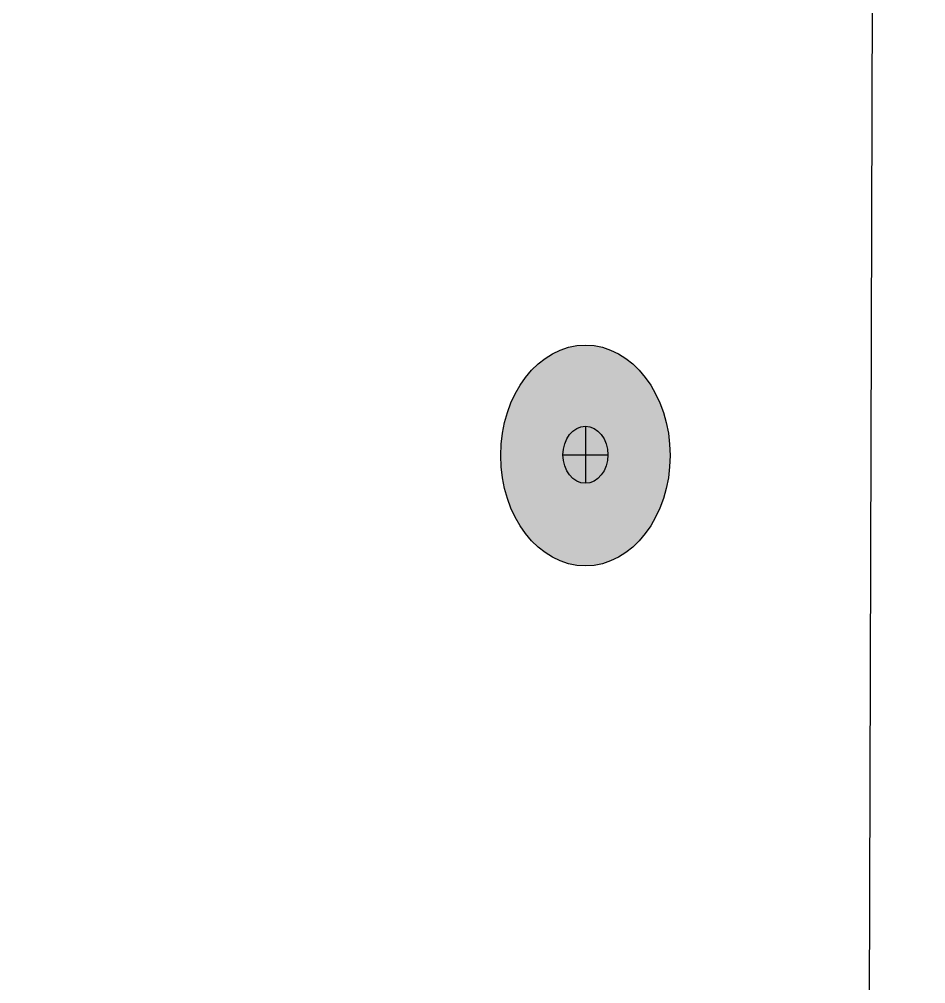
# Model space of a CAD drawing. Extents: x -1392 to 5791, y -3809 to 1722.
# Drawn here: x -220.45 to -181.2, y 1251.36 to 1293.11 of the extents above; entities that cross this region are included whole.
import ezdxf

# ---------------------------------------------------------------- set-up
doc = ezdxf.new("R2010")
doc.units = 0
doc.header["$MEASUREMENT"] = 0
doc.layers.add('G-ANNO-TTLB', color=7, linetype='Continuous', lineweight=0)
doc.layers.add('WALL SCRATCH', color=7, linetype='Continuous', lineweight=0)

# ---------------------------------------------------------------- blocks, each defined once
blk = doc.blocks.new('Block_313')
at = {"layer": 'WALL SCRATCH', "true_color": 0x003b71, "transparency": 33554687}
h = blk.add_hatch(color=156, dxfattribs=at)
h.dxf.hatch_style = 2
edge = h.paths.add_edge_path()
edge.add_ellipse((-195.937, 1274.224), major_axis=(0, 4.781), ratio=0.766948, start_angle=0, end_angle=360)
at = {"layer": 'WALL SCRATCH', "color": 18, "lineweight": 25, "true_color": 0x080808}
for p, q in [((-195.937, 1275.488), (-195.937, 1273.02)), ((-196.91, 1274.254), (-194.964, 1274.254))]:
    blk.add_line(p, q, dxfattribs=at)
at = {"layer": 'WALL SCRATCH', "color": 8, "lineweight": 25, "true_color": 0x808080}
blk.add_lwpolyline([(-196.449, 1278.644)], dxfattribs=at)
at = {"layer": 'WALL SCRATCH', "color": 18, "lineweight": 25, "true_color": 0x000000}
blk.add_ellipse((-195.937, 1274.224), major_axis=(0, 4.781), ratio=0.766948, dxfattribs=at)
at = {"layer": 'WALL SCRATCH', "color": 18, "lineweight": 25, "true_color": 0x080808}
blk.add_ellipse((-195.937, 1274.254), major_axis=(0, 1.234), ratio=0.788846, dxfattribs=at)
blk = doc.blocks.new('Block_312')
at = {"layer": 'WALL SCRATCH'}
blk.add_blockref('Block_313', (0, 0), dxfattribs=at)
blk = doc.blocks.new('Block_307')
at = {"layer": 'WALL SCRATCH'}
blk.add_blockref('Block_312', (0, 0), dxfattribs=at)

msp = doc.modelspace()

# ---------------------------------------------------------------- hatches: boundary and pattern name
at = {"layer": 'G-ANNO-TTLB', "true_color": 0xff00ff, "transparency": 33554687}
h = msp.add_hatch(color=6, dxfattribs=at)
edge = h.paths.add_edge_path()
edge.add_spline(control_points=[(1773.018, -796.5), (1773.018, -796.5), (-1156.5, -796.5), (-1156.5, -796.5), (-1156.5, -796.5), (-1156.5, 1660.5), (-1156.5, 1660.5), (-1156.5, 1660.5), (1773.018, 1660.5), (1773.018, 1660.5), (1773.018, 1660.5), (1773.018, -796.5), (1773.018, -796.5)], knot_values=[0, 0, 0, 0, 1, 1, 1, 2, 2, 2, 3, 3, 3, 4, 4, 4, 4], degree=3, periodic=0)
edge = h.paths.add_edge_path()
edge.add_spline(control_points=[(-1147.5, 1651.5), (-1147.5, 1651.5), (-1147.5, -787.5), (-1147.5, -787.5), (-1147.5, -787.5), (1764.018, -787.5), (1764.018, -787.5), (1764.018, -787.5), (1764.018, 1651.5), (1764.018, 1651.5), (1764.018, 1651.5), (-1147.5, 1651.5), (-1147.5, 1651.5)], knot_values=[0, 0, 0, 0, 1, 1, 1, 2, 2, 2, 3, 3, 3, 4, 4, 4, 4], degree=3, periodic=0)
edge.add_line((-1147.5, 1651.5), (-1147.5, 1651.5))

# ---------------------------------------------------------------- linework, layer by layer
at = {"layer": 'G-ANNO-TTLB'}
for points in [[(1773.018, -796.5), (1773.018, -796.5), (-1156.5, -796.5), (-1156.5, -796.5), (-1156.5, -796.5), (-1156.5, 1660.5), (-1156.5, 1660.5), (-1156.5, 1660.5), (1773.018, 1660.5), (1773.018, 1660.5), (1773.018, 1660.5), (1773.018, -796.5), (1773.018, -796.5)], [(-1147.5, 1651.5), (-1147.5, 1651.5), (-1147.5, -787.5), (-1147.5, -787.5), (-1147.5, -787.5), (1764.018, -787.5), (1764.018, -787.5), (1764.018, -787.5), (1764.018, 1651.5), (1764.018, 1651.5), (1764.018, 1651.5), (-1147.5, 1651.5), (-1147.5, 1651.5)]]:
    msp.add_open_spline(points, degree=3, knots=[0, 0, 0, 0, 1, 1, 1, 2, 2, 2, 3, 3, 3, 4, 4, 4, 4], dxfattribs=at)
at = {"layer": 'WALL SCRATCH', "color": 18, "lineweight": 25, "true_color": 0x000000}
msp.add_line((-183.293, 1378.314), (-184.051, 1102.544), dxfattribs=at)

# ---------------------------------------------------------------- block references
at = {"layer": 'WALL SCRATCH'}
msp.add_blockref('Block_307', (0, 0), dxfattribs=at)

doc.saveas('drawing.dxf')
